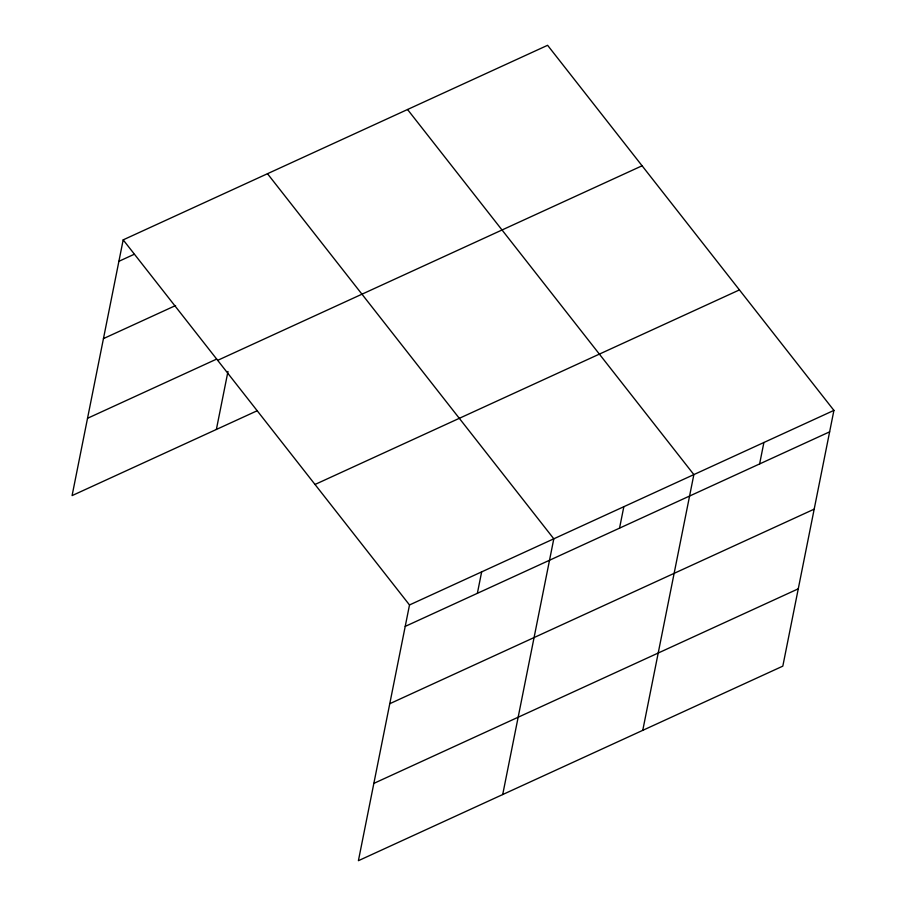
<?xml version="1.0" encoding="UTF-8"?>
<svg xmlns="http://www.w3.org/2000/svg" width="906" height="906" viewBox="0 0 906 906"><rect width="100%" height="100%" fill="white"/><g stroke="black" fill="none" stroke-linecap="round" stroke-linejoin="round"><path stroke-width="1.36" d="M123.182 239.864L409.501 604.959L358.402 860.7L782.818 666.137L833.916 410.395L547.598 45.3L123.182 239.864L72.084 495.605L257.123 410.78M216.375 429.455L227.972 371.46M477.371 593.317L481.652 571.879M502.705 794.551L553.804 538.81L267.485 173.714M619.545 528.141L623.838 506.703M642.762 730.349L693.86 474.597L407.541 109.501M759.613 463.94L763.894 442.502M118.901 261.302L134.088 254.337M103.443 338.618L175.594 305.549M87.531 418.289L216.636 359.093M217.666 360.339L642.082 165.787M315.016 484.472L739.432 289.909M409.501 604.959L833.916 410.395M405.22 626.397L829.636 431.834M389.773 703.713L814.188 509.149M373.85 783.384L798.265 588.821"/></g></svg>
